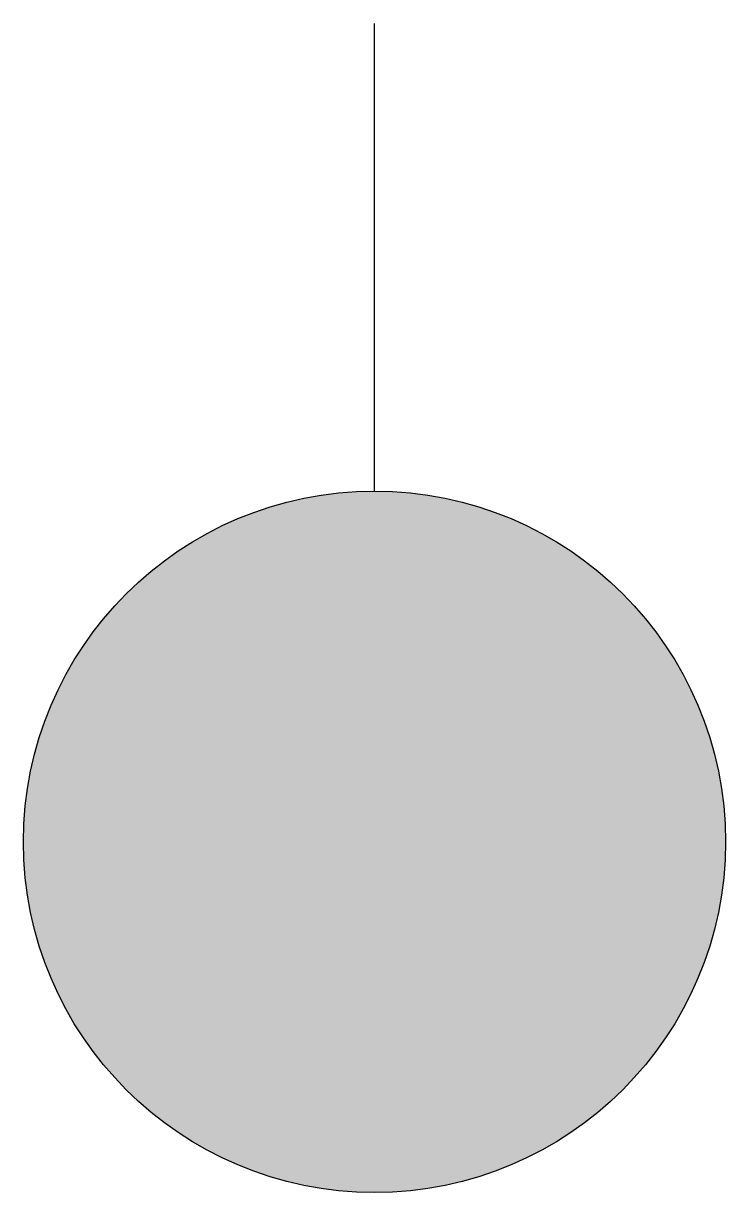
# Model space of a CAD drawing. Header units: metres. Extents: x -28433.29 to -28432.53, y 35783.63 to 35784.88.
import ezdxf

# ---------------------------------------------------------------- set-up
doc = ezdxf.new("R2010")
doc.units = ezdxf.units.M
doc.layers.add('GN_admin_meje_toc', color=7, linetype='Continuous')

# ---------------------------------------------------------------- blocks, each defined once
blk = doc.blocks.new('210040')
h = blk.add_hatch(color=256)
h.dxf.hatch_style = 1
edge = h.paths.add_edge_path()
edge.add_arc((0, 0), 0.75, 0, 360)
blk.add_lwpolyline([(0, 0.75), (0, 1.75)])
blk.add_circle((0, 0), 0.75)

msp = doc.modelspace()

# ---------------------------------------------------------------- block references
at = {"layer": 'GN_admin_meje_toc', "xscale": 0.5, "yscale": 0.5, "zscale": 0.5}
msp.add_blockref('210040', (-28432.9101, 35784.0001), dxfattribs=at)

doc.saveas('drawing.dxf')
